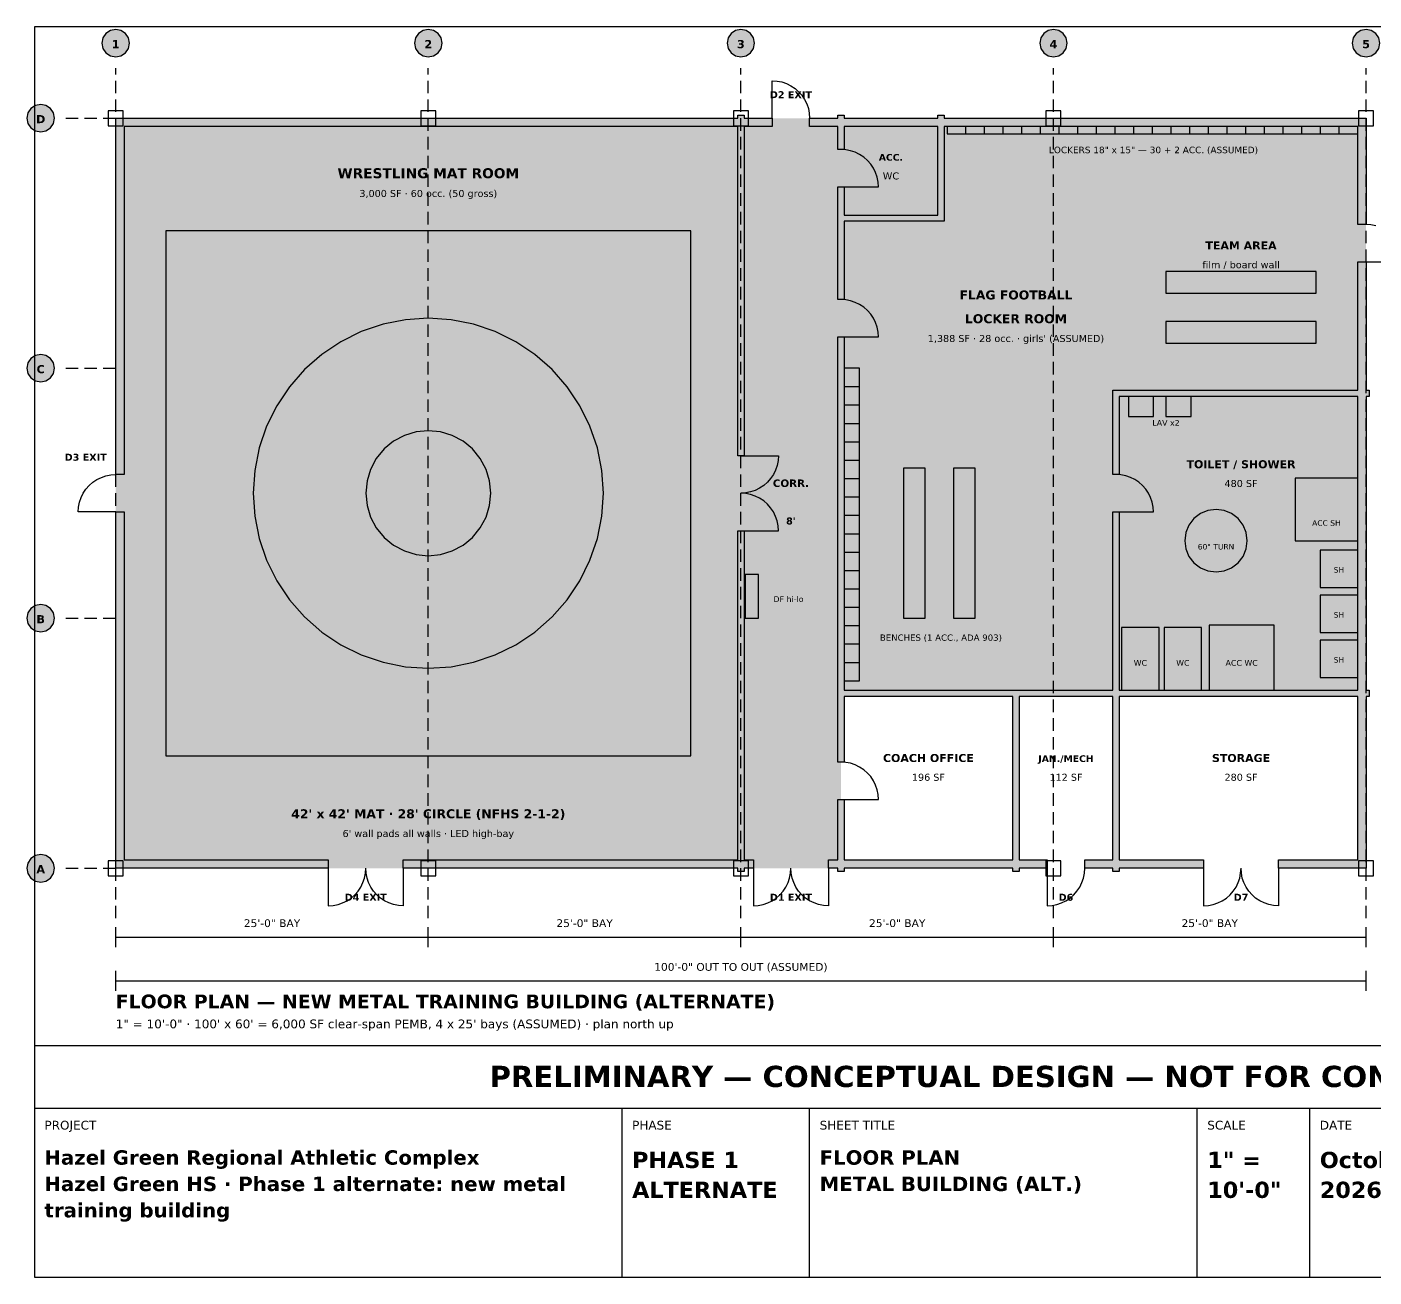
# Model space of a CAD drawing. Header units: inches. Extents: x 0.4 to 16.6, y 0.5 to 10.5.
# Drawn here: x 0.44 to 11.21, y 0.5 to 10.5 of the extents above; entities that cross this region are included whole.
import ezdxf
from ezdxf.enums import TextEntityAlignment as Align

# ---------------------------------------------------------------- set-up
doc = ezdxf.new("R2010")
doc.units = ezdxf.units.IN
doc.header["$MEASUREMENT"] = 0
for name, color, linetype in [('A-ANNO-DIMS', 7, 'Continuous'), ('A-ANNO-EXIT', 7, 'Continuous'), ('A-ANNO-TEXT', 7, 'Continuous'), ('A-DOOR', 7, 'Continuous'), ('A-FLOR-MATS', 7, 'Continuous'), ('A-FLOR-PADS', 7, 'Continuous'), ('A-FLOR-PATT', 7, 'Continuous'), ('A-FURN', 7, 'Continuous'), ('A-WALL', 7, 'Continuous'), ('G-ANNO-TTLB', 7, 'Continuous'), ('P-FIXT', 7, 'Continuous'), ('S-COLS', 7, 'Continuous'), ('S-GRID', 7, 'Continuous')]:
    doc.layers.add(name, color=color, linetype=linetype)
doc.styles.add('KS-BOLD', font='DejaVuSans-Bold.ttf')
doc.styles.add('KS-REG', font='DejaVuSans.ttf')

msp = doc.modelspace()

# ---------------------------------------------------------------- hatches: boundary and pattern name
at = {"layer": 'A-FLOR-MATS', "true_color": 0xc9302c}
for points in [[(1.55, 4.67), (5.75, 4.67), (5.75, 8.87), (1.55, 8.87)], [(4.15, 6.77), (4.14, 6.868), (4.112, 6.961), (4.066, 7.048), (4.004, 7.124), (3.928, 7.186), (3.841, 7.232), (3.748, 7.26), (3.65, 7.27), (3.552, 7.26), (3.459, 7.232), (3.372, 7.186), (3.296, 7.124), (3.234, 7.048), (3.188, 6.961), (3.16, 6.868), (3.15, 6.77), (3.16, 6.672), (3.188, 6.579), (3.234, 6.492), (3.296, 6.416), (3.372, 6.354), (3.459, 6.308), (3.552, 6.28), (3.65, 6.27), (3.748, 6.28), (3.841, 6.308), (3.928, 6.354), (4.004, 6.416), (4.066, 6.492), (4.112, 6.579), (4.14, 6.672)]]:
    msp.add_hatch(color=7, dxfattribs=at).paths.add_polyline_path(points)
at = {"layer": 'A-FLOR-MATS', "true_color": 0xe8e8e8}
msp.add_hatch(color=7, dxfattribs=at).paths.add_polyline_path([(5.05, 6.77), (5.038, 6.953), (5.002, 7.132), (4.943, 7.306), (4.862, 7.47), (4.761, 7.622), (4.64, 7.76), (4.502, 7.881), (4.35, 7.982), (4.186, 8.063), (4.012, 8.122), (3.833, 8.158), (3.65, 8.17), (3.467, 8.158), (3.288, 8.122), (3.114, 8.063), (2.95, 7.982), (2.798, 7.881), (2.66, 7.76), (2.539, 7.622), (2.438, 7.47), (2.357, 7.306), (2.298, 7.132), (2.262, 6.953), (2.25, 6.77), (2.262, 6.587), (2.298, 6.408), (2.357, 6.234), (2.438, 6.07), (2.539, 5.918), (2.66, 5.78), (2.798, 5.659), (2.95, 5.558), (3.114, 5.477), (3.288, 5.418), (3.467, 5.382), (3.65, 5.37), (3.833, 5.382), (4.012, 5.418), (4.186, 5.477), (4.35, 5.558), (4.502, 5.659), (4.64, 5.78), (4.761, 5.918), (4.862, 6.07), (4.943, 6.234), (5.002, 6.408), (5.038, 6.587)])
at = {"layer": 'A-FLOR-PADS', "true_color": 0x2b2b2b}
for points in [[(1.217, 9.643), (6.125, 9.643), (6.125, 9.703), (1.217, 9.703)], [(1.217, 3.837), (1.277, 3.837), (1.277, 9.703), (1.217, 9.703)], [(6.065, 3.837), (6.125, 3.837), (6.125, 9.703), (6.065, 9.703)], [(1.217, 3.837), (6.125, 3.837), (6.125, 3.897), (1.217, 3.897)]]:
    msp.add_hatch(color=7, dxfattribs=at).paths.add_polyline_path(points)
at = {"layer": 'A-FLOR-PATT', "true_color": 0xefefef}
msp.add_hatch(color=7, dxfattribs=at).paths.add_polyline_path([(1.15, 3.77), (6.15, 3.77), (6.15, 9.77), (1.15, 9.77)])
at = {"layer": 'A-FLOR-PATT', "true_color": 0xe3f1e6}
msp.add_hatch(color=7, dxfattribs=at).paths.add_polyline_path([(6.15, 3.77), (6.95, 3.77), (6.95, 9.77), (6.15, 9.77)])
at = {"layer": 'A-FLOR-PATT', "true_color": 0xf4e6c8}
msp.add_hatch(color=7, dxfattribs=at).paths.add_polyline_path([(6.95, 5.17), (9.15, 5.17), (9.15, 7.57), (11.15, 7.57), (11.15, 9.77), (7.75, 9.77), (7.75, 8.97), (6.95, 8.97), (6.95, 5.17)])
at = {"layer": 'A-FLOR-PATT', "true_color": 0xeaf0f8}
for points in [[(6.95, 8.97), (7.75, 8.97), (7.75, 9.77), (6.95, 9.77)], [(9.15, 5.17), (11.15, 5.17), (11.15, 7.57), (9.15, 7.57)]]:
    msp.add_hatch(color=7, dxfattribs=at).paths.add_polyline_path(points)
at = {"layer": 'A-FURN', "true_color": 0x9aa5b1}
for points in [[(7.8, 9.645), (11.083, 9.645), (11.083, 9.703), (7.8, 9.703)], [(6.975, 5.27), (7.1, 5.27), (7.1, 7.77), (6.975, 7.77)]]:
    msp.add_hatch(color=7, dxfattribs=at).paths.add_polyline_path(points)
at = {"layer": 'A-FURN', "true_color": 0xd2b48c}
for points in [[(9.55, 8.37), (10.75, 8.37), (10.75, 8.545), (9.55, 8.545)], [(9.55, 7.97), (10.75, 7.97), (10.75, 8.145), (9.55, 8.145)], [(7.45, 5.77), (7.625, 5.77), (7.625, 6.97), (7.45, 6.97)], [(7.85, 5.77), (8.025, 5.77), (8.025, 6.97), (7.85, 6.97)]]:
    msp.add_hatch(color=7, dxfattribs=at).paths.add_polyline_path(points)
at = {"layer": 'A-WALL', "true_color": 0x1a1a1a}
for points in [[(6.125, 9.77), (6.125, 9.795), (6.175, 9.795), (6.175, 9.77), (6.4, 9.77), (6.4, 9.703), (6.175, 9.703), (6.175, 7.07), (6.125, 7.07), (6.125, 9.703), (1.217, 9.703), (1.217, 6.92), (1.15, 6.92), (1.15, 9.77), (6.125, 9.77)], [(6.925, 9.77), (6.925, 9.795), (6.975, 9.795), (6.975, 9.77), (7.725, 9.77), (7.725, 9.795), (7.775, 9.795), (7.775, 9.77), (11.15, 9.77), (11.15, 8.92), (11.083, 8.92), (11.083, 9.703), (7.775, 9.703), (7.775, 8.995), (7.775, 8.945), (7.725, 8.945), (6.975, 8.945), (6.975, 8.32), (6.925, 8.32), (6.925, 8.945), (6.925, 8.995), (6.925, 9.22), (6.975, 9.22), (6.975, 8.995), (7.725, 8.995), (7.725, 9.703), (6.975, 9.703), (6.975, 9.52), (6.925, 9.52), (6.925, 9.703), (6.7, 9.703), (6.7, 9.77), (6.925, 9.77)], [(11.15, 7.595), (11.175, 7.595), (11.175, 7.545), (11.15, 7.545), (11.15, 5.195), (11.175, 5.195), (11.175, 5.145), (11.15, 5.145), (11.15, 3.77), (10.45, 3.77), (10.45, 3.837), (11.083, 3.837), (11.083, 5.145), (9.175, 5.145), (9.175, 3.837), (9.85, 3.837), (9.85, 3.77), (9.175, 3.77), (9.175, 3.745), (9.125, 3.745), (9.125, 3.77), (8.9, 3.77), (8.9, 3.837), (9.125, 3.837), (9.125, 5.145), (8.375, 5.145), (8.375, 3.837), (8.6, 3.837), (8.6, 3.77), (8.375, 3.77), (8.375, 3.745), (8.325, 3.745), (8.325, 3.77), (6.975, 3.77), (6.975, 3.745), (6.925, 3.745), (6.925, 3.77), (6.85, 3.77), (6.85, 3.837), (6.925, 3.837), (6.925, 4.32), (6.975, 4.32), (6.975, 3.837), (8.325, 3.837), (8.325, 5.145), (6.975, 5.145), (6.975, 4.62), (6.925, 4.62), (6.925, 5.145), (6.925, 5.195), (6.925, 8.02), (6.975, 8.02), (6.975, 5.195), (8.325, 5.195), (8.375, 5.195), (9.125, 5.195), (9.125, 6.62), (9.175, 6.62), (9.175, 5.195), (11.083, 5.195), (11.083, 7.545), (9.175, 7.545), (9.175, 6.92), (9.125, 6.92), (9.125, 7.545), (9.125, 7.595), (9.175, 7.595), (11.083, 7.595), (11.083, 8.62), (11.15, 8.62), (11.15, 7.595)], [(1.15, 3.77), (1.15, 6.62), (1.217, 6.62), (1.217, 3.837), (2.85, 3.837), (2.85, 3.77), (1.15, 3.77)], [(6.175, 3.77), (6.175, 3.745), (6.125, 3.745), (6.125, 3.77), (3.45, 3.77), (3.45, 3.837), (6.125, 3.837), (6.125, 6.47), (6.175, 6.47), (6.175, 3.837), (6.25, 3.837), (6.25, 3.77), (6.175, 3.77)]]:
    msp.add_hatch(color=7, dxfattribs=at).paths.add_polyline_path(points)
at = {"layer": 'P-FIXT', "true_color": 0xffffff}
for points in [[(9.25, 7.385), (9.45, 7.385), (9.45, 7.545), (9.25, 7.545)], [(9.55, 7.385), (9.75, 7.385), (9.75, 7.545), (9.55, 7.545)], [(6.185, 5.77), (6.29, 5.77), (6.29, 6.12), (6.185, 6.12)], [(9.895, 5.195), (10.415, 5.195), (10.415, 5.715), (9.895, 5.715)], [(9.195, 5.195), (9.495, 5.195), (9.495, 5.695), (9.195, 5.695)], [(9.535, 5.195), (9.835, 5.195), (9.835, 5.695), (9.535, 5.695)]]:
    msp.add_hatch(color=7, dxfattribs=at).paths.add_polyline_path(points)
at = {"layer": 'P-FIXT', "true_color": 0xdcebf7}
for points in [[(10.583, 6.39), (11.083, 6.39), (11.083, 6.89), (10.583, 6.89)], [(10.783, 6.015), (11.083, 6.015), (11.083, 6.315), (10.783, 6.315)], [(10.783, 5.655), (11.083, 5.655), (11.083, 5.955), (10.783, 5.955)], [(10.783, 5.295), (11.083, 5.295), (11.083, 5.595), (10.783, 5.595)]]:
    msp.add_hatch(color=7, dxfattribs=at).paths.add_polyline_path(points)
at = {"layer": 'S-GRID', "true_color": 0xffffff}
for points in [[(1.26, 10.37), (1.252, 10.412), (1.228, 10.448), (1.192, 10.472), (1.15, 10.48), (1.108, 10.472), (1.072, 10.448), (1.048, 10.412), (1.04, 10.37), (1.048, 10.328), (1.072, 10.292), (1.108, 10.268), (1.15, 10.26), (1.192, 10.268), (1.228, 10.292), (1.252, 10.328)], [(3.76, 10.37), (3.752, 10.412), (3.728, 10.448), (3.692, 10.472), (3.65, 10.48), (3.608, 10.472), (3.572, 10.448), (3.548, 10.412), (3.54, 10.37), (3.548, 10.328), (3.572, 10.292), (3.608, 10.268), (3.65, 10.26), (3.692, 10.268), (3.728, 10.292), (3.752, 10.328)], [(6.26, 10.37), (6.252, 10.412), (6.228, 10.448), (6.192, 10.472), (6.15, 10.48), (6.108, 10.472), (6.072, 10.448), (6.048, 10.412), (6.04, 10.37), (6.048, 10.328), (6.072, 10.292), (6.108, 10.268), (6.15, 10.26), (6.192, 10.268), (6.228, 10.292), (6.252, 10.328)], [(8.76, 10.37), (8.752, 10.412), (8.728, 10.448), (8.692, 10.472), (8.65, 10.48), (8.608, 10.472), (8.572, 10.448), (8.548, 10.412), (8.54, 10.37), (8.548, 10.328), (8.572, 10.292), (8.608, 10.268), (8.65, 10.26), (8.692, 10.268), (8.728, 10.292), (8.752, 10.328)], [(11.26, 10.37), (11.252, 10.412), (11.228, 10.448), (11.192, 10.472), (11.15, 10.48), (11.108, 10.472), (11.072, 10.448), (11.048, 10.412), (11.04, 10.37), (11.048, 10.328), (11.072, 10.292), (11.108, 10.268), (11.15, 10.26), (11.192, 10.268), (11.228, 10.292), (11.252, 10.328)], [(0.66, 9.77), (0.652, 9.812), (0.628, 9.848), (0.592, 9.872), (0.55, 9.88), (0.508, 9.872), (0.472, 9.848), (0.448, 9.812), (0.44, 9.77), (0.448, 9.728), (0.472, 9.692), (0.508, 9.668), (0.55, 9.66), (0.592, 9.668), (0.628, 9.692), (0.652, 9.728)], [(0.66, 7.77), (0.652, 7.812), (0.628, 7.848), (0.592, 7.872), (0.55, 7.88), (0.508, 7.872), (0.472, 7.848), (0.448, 7.812), (0.44, 7.77), (0.448, 7.728), (0.472, 7.692), (0.508, 7.668), (0.55, 7.66), (0.592, 7.668), (0.628, 7.692), (0.652, 7.728)], [(0.66, 5.77), (0.652, 5.812), (0.628, 5.848), (0.592, 5.872), (0.55, 5.88), (0.508, 5.872), (0.472, 5.848), (0.448, 5.812), (0.44, 5.77), (0.448, 5.728), (0.472, 5.692), (0.508, 5.668), (0.55, 5.66), (0.592, 5.668), (0.628, 5.692), (0.652, 5.728)], [(0.66, 3.77), (0.652, 3.812), (0.628, 3.848), (0.592, 3.872), (0.55, 3.88), (0.508, 3.872), (0.472, 3.848), (0.448, 3.812), (0.44, 3.77), (0.448, 3.728), (0.472, 3.692), (0.508, 3.668), (0.55, 3.66), (0.592, 3.668), (0.628, 3.692), (0.652, 3.728)]]:
    msp.add_hatch(color=7, dxfattribs=at).paths.add_polyline_path(points)

# ---------------------------------------------------------------- linework, layer by layer
at = {"layer": 'A-ANNO-DIMS'}
for p, q in [((1.15, 3.14), (1.15, 3.3)), ((3.65, 3.14), (3.65, 3.3)), ((3.65, 3.14), (3.65, 3.3)), ((6.15, 3.14), (6.15, 3.3)), ((6.15, 3.14), (6.15, 3.3)), ((8.65, 3.14), (8.65, 3.3)), ((8.65, 3.14), (8.65, 3.3)), ((11.15, 3.14), (11.15, 3.3)), ((1.15, 3.22), (3.65, 3.22)), ((3.65, 3.22), (6.15, 3.22)), ((6.15, 3.22), (8.65, 3.22)), ((8.65, 3.22), (11.15, 3.22)), ((1.15, 2.79), (1.15, 2.95)), ((11.15, 2.79), (11.15, 2.95)), ((1.15, 2.87), (11.15, 2.87))]:
    msp.add_line(p, q, dxfattribs=at)
at = {"layer": 'A-DOOR'}
for p, q in [((6.4, 9.77), (6.4, 10.07)), ((6.4, 10.07), (6.439, 10.067)), ((6.439, 10.067), (6.478, 10.06)), ((6.478, 10.06), (6.515, 10.047)), ((6.515, 10.047), (6.55, 10.03)), ((6.55, 10.03), (6.583, 10.008)), ((6.583, 10.008), (6.612, 9.982)), ((6.612, 9.982), (6.638, 9.953)), ((6.638, 9.953), (6.66, 9.92)), ((6.66, 9.92), (6.677, 9.885)), ((6.677, 9.885), (6.69, 9.848)), ((6.69, 9.848), (6.697, 9.809)), ((6.697, 9.809), (6.7, 9.77)), ((6.989, 9.517), (6.95, 9.52)), ((7.028, 9.51), (6.989, 9.517)), ((7.065, 9.497), (7.028, 9.51)), ((7.1, 9.48), (7.065, 9.497)), ((7.133, 9.458), (7.1, 9.48)), ((7.162, 9.432), (7.133, 9.458)), ((7.188, 9.403), (7.162, 9.432)), ((7.21, 9.37), (7.188, 9.403)), ((7.227, 9.335), (7.21, 9.37)), ((7.24, 9.298), (7.227, 9.335)), ((7.247, 9.259), (7.24, 9.298)), ((6.95, 9.22), (7.25, 9.22)), ((7.25, 9.22), (7.247, 9.259)), ((11.189, 8.917), (11.15, 8.92)), ((11.228, 8.91), (11.189, 8.917)), ((11.15, 8.62), (11.45, 8.62)), ((6.989, 8.317), (6.95, 8.32)), ((7.028, 8.31), (6.989, 8.317)), ((7.065, 8.297), (7.028, 8.31)), ((7.1, 8.28), (7.065, 8.297)), ((7.133, 8.258), (7.1, 8.28)), ((7.162, 8.232), (7.133, 8.258)), ((7.188, 8.203), (7.162, 8.232)), ((7.21, 8.17), (7.188, 8.203)), ((7.227, 8.135), (7.21, 8.17)), ((7.24, 8.098), (7.227, 8.135)), ((7.247, 8.059), (7.24, 8.098)), ((6.95, 8.02), (7.25, 8.02)), ((7.25, 8.02), (7.247, 8.059)), ((6.15, 7.07), (6.45, 7.07)), ((6.447, 7.031), (6.44, 6.992)), ((6.45, 7.07), (6.447, 7.031)), ((1, 6.88), (1.035, 6.897)), ((1.035, 6.897), (1.072, 6.91)), ((1.072, 6.91), (1.111, 6.917)), ((1.111, 6.917), (1.15, 6.92)), ((6.41, 6.92), (6.388, 6.887)), ((6.427, 6.955), (6.41, 6.92)), ((6.44, 6.992), (6.427, 6.955)), ((9.189, 6.917), (9.15, 6.92)), ((9.228, 6.91), (9.189, 6.917)), ((9.265, 6.897), (9.228, 6.91)), ((9.3, 6.88), (9.265, 6.897)), ((0.89, 6.77), (0.912, 6.803)), ((0.912, 6.803), (0.938, 6.832)), ((0.938, 6.832), (0.967, 6.858)), ((0.967, 6.858), (1, 6.88)), ((6.265, 6.793), (6.228, 6.78)), ((6.3, 6.81), (6.265, 6.793)), ((6.333, 6.832), (6.3, 6.81)), ((6.362, 6.858), (6.333, 6.832)), ((6.388, 6.887), (6.362, 6.858)), ((9.333, 6.858), (9.3, 6.88)), ((9.362, 6.832), (9.333, 6.858)), ((9.388, 6.803), (9.362, 6.832)), ((9.41, 6.77), (9.388, 6.803)), ((0.853, 6.659), (0.86, 6.698)), ((0.86, 6.698), (0.873, 6.735)), ((0.873, 6.735), (0.89, 6.77)), ((6.189, 6.773), (6.15, 6.77)), ((6.189, 6.767), (6.15, 6.77)), ((6.228, 6.78), (6.189, 6.773)), ((6.228, 6.76), (6.189, 6.767)), ((6.265, 6.747), (6.228, 6.76)), ((6.3, 6.73), (6.265, 6.747)), ((6.333, 6.708), (6.3, 6.73)), ((6.362, 6.682), (6.333, 6.708)), ((6.388, 6.653), (6.362, 6.682)), ((9.427, 6.735), (9.41, 6.77)), ((9.44, 6.698), (9.427, 6.735)), ((9.447, 6.659), (9.44, 6.698)), ((0.85, 6.62), (0.853, 6.659)), ((1.15, 6.62), (0.85, 6.62)), ((6.41, 6.62), (6.388, 6.653)), ((6.427, 6.585), (6.41, 6.62)), ((6.44, 6.548), (6.427, 6.585)), ((9.15, 6.62), (9.45, 6.62)), ((9.45, 6.62), (9.447, 6.659)), ((6.15, 6.47), (6.45, 6.47)), ((6.447, 6.509), (6.44, 6.548)), ((6.45, 6.47), (6.447, 6.509)), ((6.989, 4.617), (6.95, 4.62)), ((7.028, 4.61), (6.989, 4.617)), ((7.065, 4.597), (7.028, 4.61)), ((7.1, 4.58), (7.065, 4.597)), ((7.133, 4.558), (7.1, 4.58)), ((7.162, 4.532), (7.133, 4.558)), ((7.188, 4.503), (7.162, 4.532)), ((7.21, 4.47), (7.188, 4.503)), ((7.227, 4.435), (7.21, 4.47)), ((7.24, 4.398), (7.227, 4.435)), ((6.95, 4.32), (7.25, 4.32)), ((7.247, 4.359), (7.24, 4.398)), ((7.25, 4.32), (7.247, 4.359)), ((2.85, 3.77), (2.85, 3.47)), ((3.127, 3.655), (3.14, 3.692)), ((3.14, 3.692), (3.147, 3.731)), ((3.147, 3.731), (3.15, 3.77)), ((3.153, 3.731), (3.15, 3.77)), ((3.16, 3.692), (3.153, 3.731)), ((3.173, 3.655), (3.16, 3.692)), ((3.45, 3.77), (3.45, 3.47)), ((6.25, 3.77), (6.25, 3.47)), ((6.527, 3.655), (6.54, 3.692)), ((6.54, 3.692), (6.547, 3.731)), ((6.547, 3.731), (6.55, 3.77)), ((6.553, 3.731), (6.55, 3.77)), ((6.56, 3.692), (6.553, 3.731)), ((6.573, 3.655), (6.56, 3.692)), ((6.85, 3.77), (6.85, 3.47)), ((8.6, 3.77), (8.6, 3.47)), ((8.877, 3.655), (8.89, 3.692)), ((8.89, 3.692), (8.897, 3.731)), ((8.897, 3.731), (8.9, 3.77)), ((9.85, 3.77), (9.85, 3.47)), ((10.127, 3.655), (10.14, 3.692)), ((10.14, 3.692), (10.147, 3.731)), ((10.147, 3.731), (10.15, 3.77)), ((10.153, 3.731), (10.15, 3.77)), ((10.16, 3.692), (10.153, 3.731)), ((10.173, 3.655), (10.16, 3.692)), ((10.45, 3.77), (10.45, 3.47)), ((3.033, 3.532), (3.062, 3.558)), ((3.062, 3.558), (3.088, 3.587)), ((3.088, 3.587), (3.11, 3.62)), ((3.11, 3.62), (3.127, 3.655)), ((3.19, 3.62), (3.173, 3.655)), ((3.212, 3.587), (3.19, 3.62)), ((3.238, 3.558), (3.212, 3.587)), ((3.267, 3.532), (3.238, 3.558)), ((6.433, 3.532), (6.462, 3.558)), ((6.462, 3.558), (6.488, 3.587)), ((6.488, 3.587), (6.51, 3.62)), ((6.51, 3.62), (6.527, 3.655)), ((6.59, 3.62), (6.573, 3.655)), ((6.612, 3.587), (6.59, 3.62)), ((6.638, 3.558), (6.612, 3.587)), ((6.667, 3.532), (6.638, 3.558)), ((8.783, 3.532), (8.812, 3.558)), ((8.812, 3.558), (8.838, 3.587)), ((8.838, 3.587), (8.86, 3.62)), ((8.86, 3.62), (8.877, 3.655)), ((10.033, 3.532), (10.062, 3.558)), ((10.062, 3.558), (10.088, 3.587)), ((10.088, 3.587), (10.11, 3.62)), ((10.11, 3.62), (10.127, 3.655)), ((10.19, 3.62), (10.173, 3.655)), ((10.212, 3.587), (10.19, 3.62)), ((10.238, 3.558), (10.212, 3.587)), ((10.267, 3.532), (10.238, 3.558)), ((2.85, 3.47), (2.889, 3.473)), ((2.889, 3.473), (2.928, 3.48)), ((2.928, 3.48), (2.965, 3.493)), ((2.965, 3.493), (3, 3.51)), ((3, 3.51), (3.033, 3.532)), ((3.3, 3.51), (3.267, 3.532)), ((3.335, 3.493), (3.3, 3.51)), ((3.372, 3.48), (3.335, 3.493)), ((3.411, 3.473), (3.372, 3.48)), ((3.45, 3.47), (3.411, 3.473)), ((6.25, 3.47), (6.289, 3.473)), ((6.289, 3.473), (6.328, 3.48)), ((6.328, 3.48), (6.365, 3.493)), ((6.365, 3.493), (6.4, 3.51)), ((6.4, 3.51), (6.433, 3.532)), ((6.7, 3.51), (6.667, 3.532)), ((6.735, 3.493), (6.7, 3.51)), ((6.772, 3.48), (6.735, 3.493)), ((6.811, 3.473), (6.772, 3.48)), ((6.85, 3.47), (6.811, 3.473)), ((8.6, 3.47), (8.639, 3.473)), ((8.639, 3.473), (8.678, 3.48)), ((8.678, 3.48), (8.715, 3.493)), ((8.715, 3.493), (8.75, 3.51)), ((8.75, 3.51), (8.783, 3.532)), ((9.85, 3.47), (9.889, 3.473)), ((9.889, 3.473), (9.928, 3.48)), ((9.928, 3.48), (9.965, 3.493)), ((9.965, 3.493), (10, 3.51)), ((10, 3.51), (10.033, 3.532)), ((10.3, 3.51), (10.267, 3.532)), ((10.335, 3.493), (10.3, 3.51)), ((10.372, 3.48), (10.335, 3.493)), ((10.411, 3.473), (10.372, 3.48)), ((10.45, 3.47), (10.411, 3.473))]:
    msp.add_line(p, q, dxfattribs=at)
at = {"layer": 'A-FLOR-MATS'}
for points in [[(1.55, 4.67), (5.75, 4.67), (5.75, 8.87), (1.55, 8.87)], [(5.05, 6.77), (5.038, 6.953), (5.002, 7.132), (4.943, 7.306), (4.862, 7.47), (4.761, 7.622), (4.64, 7.76), (4.502, 7.881), (4.35, 7.982), (4.186, 8.063), (4.012, 8.122), (3.833, 8.158), (3.65, 8.17), (3.467, 8.158), (3.288, 8.122), (3.114, 8.063), (2.95, 7.982), (2.798, 7.881), (2.66, 7.76), (2.539, 7.622), (2.438, 7.47), (2.357, 7.306), (2.298, 7.132), (2.262, 6.953), (2.25, 6.77), (2.262, 6.587), (2.298, 6.408), (2.357, 6.234), (2.438, 6.07), (2.539, 5.918), (2.66, 5.78), (2.798, 5.659), (2.95, 5.558), (3.114, 5.477), (3.288, 5.418), (3.467, 5.382), (3.65, 5.37), (3.833, 5.382), (4.012, 5.418), (4.186, 5.477), (4.35, 5.558), (4.502, 5.659), (4.64, 5.78), (4.761, 5.918), (4.862, 6.07), (4.943, 6.234), (5.002, 6.408), (5.038, 6.587)], [(4.15, 6.77), (4.14, 6.868), (4.112, 6.961), (4.066, 7.048), (4.004, 7.124), (3.928, 7.186), (3.841, 7.232), (3.748, 7.26), (3.65, 7.27), (3.552, 7.26), (3.459, 7.232), (3.372, 7.186), (3.296, 7.124), (3.234, 7.048), (3.188, 6.961), (3.16, 6.868), (3.15, 6.77), (3.16, 6.672), (3.188, 6.579), (3.234, 6.492), (3.296, 6.416), (3.372, 6.354), (3.459, 6.308), (3.552, 6.28), (3.65, 6.27), (3.748, 6.28), (3.841, 6.308), (3.928, 6.354), (4.004, 6.416), (4.066, 6.492), (4.112, 6.579), (4.14, 6.672)]]:
    msp.add_lwpolyline(points, close=True, dxfattribs=at)
at = {"layer": 'A-FURN'}
for p, q in [((7.949, 9.645), (7.949, 9.703)), ((8.098, 9.645), (8.098, 9.703)), ((8.248, 9.645), (8.248, 9.703)), ((8.397, 9.645), (8.397, 9.703)), ((8.546, 9.645), (8.546, 9.703)), ((8.695, 9.645), (8.695, 9.703)), ((8.845, 9.645), (8.845, 9.703)), ((8.994, 9.645), (8.994, 9.703)), ((9.143, 9.645), (9.143, 9.703)), ((9.292, 9.645), (9.292, 9.703)), ((9.442, 9.645), (9.442, 9.703)), ((9.591, 9.645), (9.591, 9.703)), ((9.74, 9.645), (9.74, 9.703)), ((9.889, 9.645), (9.889, 9.703)), ((10.039, 9.645), (10.039, 9.703)), ((10.188, 9.645), (10.188, 9.703)), ((10.337, 9.645), (10.337, 9.703)), ((10.486, 9.645), (10.486, 9.703)), ((10.636, 9.645), (10.636, 9.703)), ((10.785, 9.645), (10.785, 9.703)), ((10.934, 9.645), (10.934, 9.703)), ((6.975, 7.623), (7.1, 7.623)), ((6.975, 7.476), (7.1, 7.476)), ((6.975, 7.329), (7.1, 7.329)), ((6.975, 7.182), (7.1, 7.182)), ((6.975, 7.035), (7.1, 7.035)), ((6.975, 6.888), (7.1, 6.888)), ((6.975, 6.741), (7.1, 6.741)), ((6.975, 6.594), (7.1, 6.594)), ((6.975, 6.446), (7.1, 6.446)), ((6.975, 6.299), (7.1, 6.299)), ((6.975, 6.152), (7.1, 6.152)), ((6.975, 6.005), (7.1, 6.005)), ((6.975, 5.858), (7.1, 5.858)), ((6.975, 5.711), (7.1, 5.711)), ((6.975, 5.564), (7.1, 5.564)), ((6.975, 5.417), (7.1, 5.417))]:
    msp.add_line(p, q, dxfattribs=at)
for points in [[(7.8, 9.645), (11.083, 9.645), (11.083, 9.703), (7.8, 9.703)], [(9.55, 8.37), (10.75, 8.37), (10.75, 8.545), (9.55, 8.545)], [(9.55, 7.97), (10.75, 7.97), (10.75, 8.145), (9.55, 8.145)], [(6.975, 5.27), (7.1, 5.27), (7.1, 7.77), (6.975, 7.77)], [(7.45, 5.77), (7.625, 5.77), (7.625, 6.97), (7.45, 6.97)], [(7.85, 5.77), (8.025, 5.77), (8.025, 6.97), (7.85, 6.97)]]:
    msp.add_lwpolyline(points, close=True, dxfattribs=at)
at = {"layer": 'A-WALL'}
for points in [[(6.125, 9.77), (6.125, 9.795), (6.175, 9.795), (6.175, 9.77), (6.4, 9.77), (6.4, 9.703), (6.175, 9.703), (6.175, 7.07), (6.125, 7.07), (6.125, 9.703), (1.217, 9.703), (1.217, 6.92), (1.15, 6.92), (1.15, 9.77), (6.125, 9.77)], [(6.925, 9.77), (6.925, 9.795), (6.975, 9.795), (6.975, 9.77), (7.725, 9.77), (7.725, 9.795), (7.775, 9.795), (7.775, 9.77), (11.15, 9.77), (11.15, 8.92), (11.083, 8.92), (11.083, 9.703), (7.775, 9.703), (7.775, 8.995), (7.775, 8.945), (7.725, 8.945), (6.975, 8.945), (6.975, 8.32), (6.925, 8.32), (6.925, 8.945), (6.925, 8.995), (6.925, 9.22), (6.975, 9.22), (6.975, 8.995), (7.725, 8.995), (7.725, 9.703), (6.975, 9.703), (6.975, 9.52), (6.925, 9.52), (6.925, 9.703), (6.7, 9.703), (6.7, 9.77), (6.925, 9.77)], [(11.15, 7.595), (11.175, 7.595), (11.175, 7.545), (11.15, 7.545), (11.15, 5.195), (11.175, 5.195), (11.175, 5.145), (11.15, 5.145), (11.15, 3.77), (10.45, 3.77), (10.45, 3.837), (11.083, 3.837), (11.083, 5.145), (9.175, 5.145), (9.175, 3.837), (9.85, 3.837), (9.85, 3.77), (9.175, 3.77), (9.175, 3.745), (9.125, 3.745), (9.125, 3.77), (8.9, 3.77), (8.9, 3.837), (9.125, 3.837), (9.125, 5.145), (8.375, 5.145), (8.375, 3.837), (8.6, 3.837), (8.6, 3.77), (8.375, 3.77), (8.375, 3.745), (8.325, 3.745), (8.325, 3.77), (6.975, 3.77), (6.975, 3.745), (6.925, 3.745), (6.925, 3.77), (6.85, 3.77), (6.85, 3.837), (6.925, 3.837), (6.925, 4.32), (6.975, 4.32), (6.975, 3.837), (8.325, 3.837), (8.325, 5.145), (6.975, 5.145), (6.975, 4.62), (6.925, 4.62), (6.925, 5.145), (6.925, 5.195), (6.925, 8.02), (6.975, 8.02), (6.975, 5.195), (8.325, 5.195), (8.375, 5.195), (9.125, 5.195), (9.125, 6.62), (9.175, 6.62), (9.175, 5.195), (11.083, 5.195), (11.083, 7.545), (9.175, 7.545), (9.175, 6.92), (9.125, 6.92), (9.125, 7.545), (9.125, 7.595), (9.175, 7.595), (11.083, 7.595), (11.083, 8.62), (11.15, 8.62), (11.15, 7.595)], [(1.15, 3.77), (1.15, 6.62), (1.217, 6.62), (1.217, 3.837), (2.85, 3.837), (2.85, 3.77), (1.15, 3.77)], [(6.175, 3.77), (6.175, 3.745), (6.125, 3.745), (6.125, 3.77), (3.45, 3.77), (3.45, 3.837), (6.125, 3.837), (6.125, 6.47), (6.175, 6.47), (6.175, 3.837), (6.25, 3.837), (6.25, 3.77), (6.175, 3.77)]]:
    msp.add_lwpolyline(points, close=True, dxfattribs=at)
at = {"layer": 'G-ANNO-TTLB'}
for p, q in [((0.5, 1.85), (16.5, 1.85)), ((5.2, 0.5), (5.2, 1.85)), ((6.7, 0.5), (6.7, 1.85)), ((9.8, 0.5), (9.8, 1.85)), ((10.7, 0.5), (10.7, 1.85))]:
    msp.add_line(p, q, dxfattribs=at)
for points in [[(0.5, 0.5), (16.5, 0.5), (16.5, 10.5), (0.5, 10.5)], [(0.5, 1.85), (16.5, 1.85), (16.5, 2.35), (0.5, 2.35)]]:
    msp.add_lwpolyline(points, close=True, dxfattribs=at)
at = {"layer": 'P-FIXT'}
for points in [[(9.25, 7.385), (9.45, 7.385), (9.45, 7.545), (9.25, 7.545)], [(9.55, 7.385), (9.75, 7.385), (9.75, 7.545), (9.55, 7.545)], [(10.583, 6.39), (11.083, 6.39), (11.083, 6.89), (10.583, 6.89)], [(10.2, 6.39), (10.191, 6.455), (10.167, 6.515), (10.127, 6.567), (10.075, 6.607), (10.015, 6.631), (9.95, 6.64), (9.885, 6.631), (9.825, 6.607), (9.773, 6.567), (9.733, 6.515), (9.709, 6.455), (9.7, 6.39), (9.709, 6.325), (9.733, 6.265), (9.773, 6.213), (9.825, 6.173), (9.885, 6.149), (9.95, 6.14), (10.015, 6.149), (10.075, 6.173), (10.127, 6.213), (10.167, 6.265), (10.191, 6.325)], [(10.783, 6.015), (11.083, 6.015), (11.083, 6.315), (10.783, 6.315)], [(6.185, 5.77), (6.29, 5.77), (6.29, 6.12), (6.185, 6.12)], [(10.783, 5.655), (11.083, 5.655), (11.083, 5.955), (10.783, 5.955)], [(9.895, 5.195), (10.415, 5.195), (10.415, 5.715), (9.895, 5.715)], [(9.195, 5.195), (9.495, 5.195), (9.495, 5.695), (9.195, 5.695)], [(9.535, 5.195), (9.835, 5.195), (9.835, 5.695), (9.535, 5.695)], [(10.783, 5.295), (11.083, 5.295), (11.083, 5.595), (10.783, 5.595)]]:
    msp.add_lwpolyline(points, close=True, dxfattribs=at)
at = {"layer": 'S-COLS'}
for points in [[(1.09, 9.71), (1.21, 9.71), (1.21, 9.83), (1.09, 9.83)], [(3.59, 9.71), (3.71, 9.71), (3.71, 9.83), (3.59, 9.83)], [(6.09, 9.71), (6.21, 9.71), (6.21, 9.83), (6.09, 9.83)], [(8.59, 9.71), (8.71, 9.71), (8.71, 9.83), (8.59, 9.83)], [(11.09, 9.71), (11.21, 9.71), (11.21, 9.83), (11.09, 9.83)], [(1.09, 3.71), (1.21, 3.71), (1.21, 3.83), (1.09, 3.83)], [(3.59, 3.71), (3.71, 3.71), (3.71, 3.83), (3.59, 3.83)], [(6.09, 3.71), (6.21, 3.71), (6.21, 3.83), (6.09, 3.83)], [(8.59, 3.71), (8.71, 3.71), (8.71, 3.83), (8.59, 3.83)], [(11.09, 3.71), (11.21, 3.71), (11.21, 3.83), (11.09, 3.83)]]:
    msp.add_lwpolyline(points, close=True, dxfattribs=at)
at = {"layer": 'S-GRID'}
for p, q in [((1.15, 10.12), (1.15, 10.17)), ((3.65, 10.12), (3.65, 10.17)), ((6.15, 10.12), (6.15, 10.17)), ((8.65, 10.12), (8.65, 10.17)), ((11.15, 10.12), (11.15, 10.17)), ((1.15, 9.97), (1.15, 10.07)), ((3.65, 9.97), (3.65, 10.07)), ((6.15, 9.97), (6.15, 10.07)), ((8.65, 9.97), (8.65, 10.07)), ((11.15, 9.97), (11.15, 10.07)), ((1.15, 9.82), (1.15, 9.92)), ((3.65, 9.82), (3.65, 9.92)), ((6.15, 9.82), (6.15, 9.92)), ((8.65, 9.82), (8.65, 9.92)), ((11.15, 9.82), (11.15, 9.92)), ((0.75, 9.77), (0.85, 9.77)), ((0.9, 9.77), (1, 9.77)), ((1.05, 9.77), (1.15, 9.77)), ((1.15, 9.67), (1.15, 9.77)), ((3.65, 9.67), (3.65, 9.77)), ((6.15, 9.67), (6.15, 9.77)), ((8.65, 9.67), (8.65, 9.77)), ((11.15, 9.67), (11.15, 9.77)), ((1.15, 9.52), (1.15, 9.62)), ((3.65, 9.52), (3.65, 9.62)), ((6.15, 9.52), (6.15, 9.62)), ((8.65, 9.52), (8.65, 9.62)), ((11.15, 9.52), (11.15, 9.62)), ((1.15, 9.37), (1.15, 9.47)), ((3.65, 9.37), (3.65, 9.47)), ((6.15, 9.37), (6.15, 9.47)), ((8.65, 9.37), (8.65, 9.47)), ((11.15, 9.37), (11.15, 9.47)), ((1.15, 9.22), (1.15, 9.32)), ((3.65, 9.22), (3.65, 9.32)), ((6.15, 9.22), (6.15, 9.32)), ((8.65, 9.22), (8.65, 9.32)), ((11.15, 9.22), (11.15, 9.32)), ((1.15, 9.07), (1.15, 9.17)), ((3.65, 9.07), (3.65, 9.17)), ((6.15, 9.07), (6.15, 9.17)), ((8.65, 9.07), (8.65, 9.17)), ((11.15, 9.07), (11.15, 9.17)), ((1.15, 8.92), (1.15, 9.02)), ((3.65, 8.92), (3.65, 9.02)), ((6.15, 8.92), (6.15, 9.02)), ((8.65, 8.92), (8.65, 9.02)), ((11.15, 8.92), (11.15, 9.02)), ((1.15, 8.77), (1.15, 8.87)), ((3.65, 8.77), (3.65, 8.87)), ((6.15, 8.77), (6.15, 8.87)), ((8.65, 8.77), (8.65, 8.87)), ((11.15, 8.77), (11.15, 8.87)), ((1.15, 8.62), (1.15, 8.72)), ((3.65, 8.62), (3.65, 8.72)), ((6.15, 8.62), (6.15, 8.72)), ((8.65, 8.62), (8.65, 8.72)), ((11.15, 8.62), (11.15, 8.72)), ((1.15, 8.47), (1.15, 8.57)), ((3.65, 8.47), (3.65, 8.57)), ((6.15, 8.47), (6.15, 8.57)), ((8.65, 8.47), (8.65, 8.57)), ((11.15, 8.47), (11.15, 8.57)), ((1.15, 8.32), (1.15, 8.42)), ((3.65, 8.32), (3.65, 8.42)), ((6.15, 8.32), (6.15, 8.42)), ((8.65, 8.32), (8.65, 8.42)), ((11.15, 8.32), (11.15, 8.42)), ((1.15, 8.17), (1.15, 8.27)), ((3.65, 8.17), (3.65, 8.27)), ((6.15, 8.17), (6.15, 8.27)), ((8.65, 8.17), (8.65, 8.27)), ((11.15, 8.17), (11.15, 8.27)), ((1.15, 8.02), (1.15, 8.12)), ((3.65, 8.02), (3.65, 8.12)), ((6.15, 8.02), (6.15, 8.12)), ((8.65, 8.02), (8.65, 8.12)), ((11.15, 8.02), (11.15, 8.12)), ((1.15, 7.87), (1.15, 7.97)), ((3.65, 7.87), (3.65, 7.97)), ((6.15, 7.87), (6.15, 7.97)), ((8.65, 7.87), (8.65, 7.97)), ((11.15, 7.87), (11.15, 7.97)), ((0.75, 7.77), (0.85, 7.77)), ((0.9, 7.77), (1, 7.77)), ((1.05, 7.77), (1.15, 7.77)), ((1.15, 7.72), (1.15, 7.82)), ((3.65, 7.72), (3.65, 7.82)), ((6.15, 7.72), (6.15, 7.82)), ((8.65, 7.72), (8.65, 7.82)), ((11.15, 7.72), (11.15, 7.82)), ((1.15, 7.57), (1.15, 7.67)), ((3.65, 7.57), (3.65, 7.67)), ((6.15, 7.57), (6.15, 7.67)), ((8.65, 7.57), (8.65, 7.67)), ((11.15, 7.57), (11.15, 7.67)), ((1.15, 7.42), (1.15, 7.52)), ((3.65, 7.42), (3.65, 7.52)), ((6.15, 7.42), (6.15, 7.52)), ((8.65, 7.42), (8.65, 7.52)), ((11.15, 7.42), (11.15, 7.52)), ((1.15, 7.27), (1.15, 7.37)), ((3.65, 7.27), (3.65, 7.37)), ((6.15, 7.27), (6.15, 7.37)), ((8.65, 7.27), (8.65, 7.37)), ((11.15, 7.27), (11.15, 7.37)), ((1.15, 7.12), (1.15, 7.22)), ((3.65, 7.12), (3.65, 7.22)), ((6.15, 7.12), (6.15, 7.22)), ((8.65, 7.12), (8.65, 7.22)), ((11.15, 7.12), (11.15, 7.22)), ((1.15, 6.97), (1.15, 7.07)), ((3.65, 6.97), (3.65, 7.07)), ((6.15, 6.97), (6.15, 7.07)), ((8.65, 6.97), (8.65, 7.07)), ((11.15, 6.97), (11.15, 7.07)), ((1.15, 6.82), (1.15, 6.92)), ((3.65, 6.82), (3.65, 6.92)), ((6.15, 6.82), (6.15, 6.92)), ((8.65, 6.82), (8.65, 6.92)), ((11.15, 6.82), (11.15, 6.92)), ((1.15, 6.67), (1.15, 6.77)), ((3.65, 6.67), (3.65, 6.77)), ((6.15, 6.67), (6.15, 6.77)), ((8.65, 6.67), (8.65, 6.77)), ((11.15, 6.67), (11.15, 6.77)), ((1.15, 6.52), (1.15, 6.62)), ((3.65, 6.52), (3.65, 6.62)), ((6.15, 6.52), (6.15, 6.62)), ((8.65, 6.52), (8.65, 6.62)), ((11.15, 6.52), (11.15, 6.62)), ((1.15, 6.37), (1.15, 6.47)), ((3.65, 6.37), (3.65, 6.47)), ((6.15, 6.37), (6.15, 6.47)), ((8.65, 6.37), (8.65, 6.47)), ((11.15, 6.37), (11.15, 6.47)), ((1.15, 6.22), (1.15, 6.32)), ((3.65, 6.22), (3.65, 6.32)), ((6.15, 6.22), (6.15, 6.32)), ((8.65, 6.22), (8.65, 6.32)), ((11.15, 6.22), (11.15, 6.32)), ((1.15, 6.07), (1.15, 6.17)), ((3.65, 6.07), (3.65, 6.17)), ((6.15, 6.07), (6.15, 6.17)), ((8.65, 6.07), (8.65, 6.17)), ((11.15, 6.07), (11.15, 6.17)), ((1.15, 5.92), (1.15, 6.02)), ((3.65, 5.92), (3.65, 6.02)), ((6.15, 5.92), (6.15, 6.02)), ((8.65, 5.92), (8.65, 6.02)), ((11.15, 5.92), (11.15, 6.02)), ((1.15, 5.77), (1.15, 5.87)), ((3.65, 5.77), (3.65, 5.87)), ((6.15, 5.77), (6.15, 5.87)), ((8.65, 5.77), (8.65, 5.87)), ((11.15, 5.77), (11.15, 5.87)), ((0.75, 5.77), (0.85, 5.77)), ((0.9, 5.77), (1, 5.77)), ((1.05, 5.77), (1.15, 5.77)), ((1.15, 5.62), (1.15, 5.72)), ((3.65, 5.62), (3.65, 5.72)), ((6.15, 5.62), (6.15, 5.72)), ((8.65, 5.62), (8.65, 5.72)), ((11.15, 5.62), (11.15, 5.72)), ((1.15, 5.47), (1.15, 5.57)), ((3.65, 5.47), (3.65, 5.57)), ((6.15, 5.47), (6.15, 5.57)), ((8.65, 5.47), (8.65, 5.57)), ((11.15, 5.47), (11.15, 5.57)), ((1.15, 5.32), (1.15, 5.42)), ((3.65, 5.32), (3.65, 5.42)), ((6.15, 5.32), (6.15, 5.42)), ((8.65, 5.32), (8.65, 5.42)), ((11.15, 5.32), (11.15, 5.42)), ((1.15, 5.17), (1.15, 5.27)), ((3.65, 5.17), (3.65, 5.27)), ((6.15, 5.17), (6.15, 5.27)), ((8.65, 5.17), (8.65, 5.27)), ((11.15, 5.17), (11.15, 5.27)), ((1.15, 5.02), (1.15, 5.12)), ((3.65, 5.02), (3.65, 5.12)), ((6.15, 5.02), (6.15, 5.12)), ((8.65, 5.02), (8.65, 5.12)), ((11.15, 5.02), (11.15, 5.12)), ((1.15, 4.87), (1.15, 4.97)), ((3.65, 4.87), (3.65, 4.97)), ((6.15, 4.87), (6.15, 4.97)), ((8.65, 4.87), (8.65, 4.97)), ((11.15, 4.87), (11.15, 4.97)), ((1.15, 4.72), (1.15, 4.82)), ((3.65, 4.72), (3.65, 4.82)), ((6.15, 4.72), (6.15, 4.82)), ((8.65, 4.72), (8.65, 4.82)), ((11.15, 4.72), (11.15, 4.82)), ((1.15, 4.57), (1.15, 4.67)), ((3.65, 4.57), (3.65, 4.67)), ((6.15, 4.57), (6.15, 4.67)), ((8.65, 4.57), (8.65, 4.67)), ((11.15, 4.57), (11.15, 4.67)), ((1.15, 4.42), (1.15, 4.52)), ((3.65, 4.42), (3.65, 4.52)), ((6.15, 4.42), (6.15, 4.52)), ((8.65, 4.42), (8.65, 4.52)), ((11.15, 4.42), (11.15, 4.52)), ((1.15, 4.27), (1.15, 4.37)), ((3.65, 4.27), (3.65, 4.37)), ((6.15, 4.27), (6.15, 4.37)), ((8.65, 4.27), (8.65, 4.37)), ((11.15, 4.27), (11.15, 4.37)), ((1.15, 4.12), (1.15, 4.22)), ((3.65, 4.12), (3.65, 4.22)), ((6.15, 4.12), (6.15, 4.22)), ((8.65, 4.12), (8.65, 4.22)), ((11.15, 4.12), (11.15, 4.22)), ((1.15, 3.97), (1.15, 4.07)), ((3.65, 3.97), (3.65, 4.07)), ((6.15, 3.97), (6.15, 4.07)), ((8.65, 3.97), (8.65, 4.07)), ((11.15, 3.97), (11.15, 4.07)), ((1.15, 3.82), (1.15, 3.92)), ((3.65, 3.82), (3.65, 3.92)), ((6.15, 3.82), (6.15, 3.92)), ((8.65, 3.82), (8.65, 3.92)), ((11.15, 3.82), (11.15, 3.92)), ((0.75, 3.77), (0.85, 3.77)), ((0.9, 3.77), (1, 3.77)), ((1.05, 3.77), (1.15, 3.77)), ((1.15, 3.67), (1.15, 3.77)), ((3.65, 3.67), (3.65, 3.77)), ((6.15, 3.67), (6.15, 3.77)), ((8.65, 3.67), (8.65, 3.77)), ((11.15, 3.67), (11.15, 3.77)), ((1.15, 3.52), (1.15, 3.62)), ((3.65, 3.52), (3.65, 3.62)), ((6.15, 3.52), (6.15, 3.62)), ((8.65, 3.52), (8.65, 3.62)), ((11.15, 3.52), (11.15, 3.62)), ((1.15, 3.37), (1.15, 3.47)), ((3.65, 3.37), (3.65, 3.47)), ((6.15, 3.37), (6.15, 3.47)), ((8.65, 3.37), (8.65, 3.47)), ((11.15, 3.37), (11.15, 3.47))]:
    msp.add_line(p, q, dxfattribs=at)
for points in [[(1.26, 10.37), (1.252, 10.412), (1.228, 10.448), (1.192, 10.472), (1.15, 10.48), (1.108, 10.472), (1.072, 10.448), (1.048, 10.412), (1.04, 10.37), (1.048, 10.328), (1.072, 10.292), (1.108, 10.268), (1.15, 10.26), (1.192, 10.268), (1.228, 10.292), (1.252, 10.328)], [(3.76, 10.37), (3.752, 10.412), (3.728, 10.448), (3.692, 10.472), (3.65, 10.48), (3.608, 10.472), (3.572, 10.448), (3.548, 10.412), (3.54, 10.37), (3.548, 10.328), (3.572, 10.292), (3.608, 10.268), (3.65, 10.26), (3.692, 10.268), (3.728, 10.292), (3.752, 10.328)], [(6.26, 10.37), (6.252, 10.412), (6.228, 10.448), (6.192, 10.472), (6.15, 10.48), (6.108, 10.472), (6.072, 10.448), (6.048, 10.412), (6.04, 10.37), (6.048, 10.328), (6.072, 10.292), (6.108, 10.268), (6.15, 10.26), (6.192, 10.268), (6.228, 10.292), (6.252, 10.328)], [(8.76, 10.37), (8.752, 10.412), (8.728, 10.448), (8.692, 10.472), (8.65, 10.48), (8.608, 10.472), (8.572, 10.448), (8.548, 10.412), (8.54, 10.37), (8.548, 10.328), (8.572, 10.292), (8.608, 10.268), (8.65, 10.26), (8.692, 10.268), (8.728, 10.292), (8.752, 10.328)], [(11.26, 10.37), (11.252, 10.412), (11.228, 10.448), (11.192, 10.472), (11.15, 10.48), (11.108, 10.472), (11.072, 10.448), (11.048, 10.412), (11.04, 10.37), (11.048, 10.328), (11.072, 10.292), (11.108, 10.268), (11.15, 10.26), (11.192, 10.268), (11.228, 10.292), (11.252, 10.328)], [(0.66, 9.77), (0.652, 9.812), (0.628, 9.848), (0.592, 9.872), (0.55, 9.88), (0.508, 9.872), (0.472, 9.848), (0.448, 9.812), (0.44, 9.77), (0.448, 9.728), (0.472, 9.692), (0.508, 9.668), (0.55, 9.66), (0.592, 9.668), (0.628, 9.692), (0.652, 9.728)], [(0.66, 7.77), (0.652, 7.812), (0.628, 7.848), (0.592, 7.872), (0.55, 7.88), (0.508, 7.872), (0.472, 7.848), (0.448, 7.812), (0.44, 7.77), (0.448, 7.728), (0.472, 7.692), (0.508, 7.668), (0.55, 7.66), (0.592, 7.668), (0.628, 7.692), (0.652, 7.728)], [(0.66, 5.77), (0.652, 5.812), (0.628, 5.848), (0.592, 5.872), (0.55, 5.88), (0.508, 5.872), (0.472, 5.848), (0.448, 5.812), (0.44, 5.77), (0.448, 5.728), (0.472, 5.692), (0.508, 5.668), (0.55, 5.66), (0.592, 5.668), (0.628, 5.692), (0.652, 5.728)], [(0.66, 3.77), (0.652, 3.812), (0.628, 3.848), (0.592, 3.872), (0.55, 3.88), (0.508, 3.872), (0.472, 3.848), (0.448, 3.812), (0.44, 3.77), (0.448, 3.728), (0.472, 3.692), (0.508, 3.668), (0.55, 3.66), (0.592, 3.668), (0.628, 3.692), (0.652, 3.728)]]:
    msp.add_lwpolyline(points, close=True, dxfattribs=at)

# ---------------------------------------------------------------- texts
at = {"layer": 'A-ANNO-DIMS', "style": 'KS-REG'}
for s, p in [('25\'-0" BAY', (2.4, 3.3)), ('25\'-0" BAY', (4.9, 3.3)), ('25\'-0" BAY', (7.4, 3.3)), ('25\'-0" BAY', (9.9, 3.3)), ('100\'-0" OUT TO OUT (ASSUMED)', (6.15, 2.95))]:
    msp.add_text(s, height=0.062, dxfattribs=at).set_placement(p, align=Align.CENTER)
at = {"layer": 'A-ANNO-EXIT', "style": 'KS-BOLD'}
for s, p in [('D2 EXIT', (6.55, 9.93)), ('D3 EXIT', (0.91, 7.03)), ('D4 EXIT', (3.15, 3.51)), ('D1 EXIT', (6.55, 3.51)), ('D6', (8.75, 3.51)), ('D7', (10.15, 3.51))]:
    msp.add_text(s, height=0.056, dxfattribs=at).set_placement(p, align=Align.CENTER)
at = {"layer": 'A-ANNO-TEXT'}
for s, height, style, p in [('ACC.', 0.054, 'KS-BOLD', (7.35, 9.43)), ('WRESTLING MAT ROOM', 0.08, 'KS-BOLD', (3.65, 9.29)), ('WC', 0.056, 'KS-REG', (7.35, 9.28)), ('3,000 SF · 60 occ. (50 gross)', 0.056, 'KS-REG', (3.65, 9.14)), ('TEAM AREA', 0.064, 'KS-BOLD', (10.15, 8.72)), ('film / board wall', 0.056, 'KS-REG', (10.15, 8.57)), ('FLAG FOOTBALL', 0.072, 'KS-BOLD', (8.35, 8.32)), ('LOCKER ROOM', 0.072, 'KS-BOLD', (8.35, 8.13)), ("1,388 SF · 28 occ. · girls' (ASSUMED)", 0.056, 'KS-REG', (8.35, 7.98)), ('TOILET / SHOWER', 0.064, 'KS-BOLD', (10.15, 6.97)), ('CORR.', 0.06, 'KS-BOLD', (6.55, 6.82)), ('480 SF', 0.056, 'KS-REG', (10.15, 6.82)), ("8'", 0.056, 'KS-BOLD', (6.55, 6.52)), ('COACH OFFICE', 0.064, 'KS-BOLD', (7.65, 4.62)), ('JAN./MECH', 0.054, 'KS-BOLD', (8.75, 4.62)), ('STORAGE', 0.064, 'KS-BOLD', (10.15, 4.62)), ('196 SF', 0.056, 'KS-REG', (7.65, 4.47)), ('112 SF', 0.056, 'KS-REG', (8.75, 4.47)), ('280 SF', 0.056, 'KS-REG', (10.15, 4.47)), ("42' x 42' MAT · 28' CIRCLE (NFHS 2-1-2)", 0.072, 'KS-BOLD', (3.65, 4.17)), ("6' wall pads all walls · LED high-bay", 0.056, 'KS-REG', (3.65, 4.02))]:
    msp.add_text(s, height=height, dxfattribs=dict(at, style=style)).set_placement(p, align=Align.CENTER)
for s, height, style, p in [('FLOOR PLAN — NEW METAL TRAINING BUILDING (ALTERNATE)', 0.11, 'KS-BOLD', (1.15, 2.65)), ('1" = 10\'-0" · 100\' x 60\' = 6,000 SF clear-span PEMB, 4 x 25\' bays (ASSUMED) · plan north up', 0.07, 'KS-REG', (1.15, 2.49))]:
    msp.add_text(s, height=height, dxfattribs=dict(at, style=style)).set_placement(p)
at = {"layer": 'A-FURN', "style": 'KS-REG'}
for s, height, p in [('LOCKERS 18" x 15" — 30 + 2 ACC. (ASSUMED)', 0.052, (9.45, 9.49)), ('BENCHES (1 ACC., ADA 903)', 0.05, (7.75, 5.59))]:
    msp.add_text(s, height=height, dxfattribs=at).set_placement(p, align=Align.CENTER)
at = {"layer": 'G-ANNO-TTLB', "style": 'KS-BOLD'}
msp.add_text('PRELIMINARY — CONCEPTUAL DESIGN — NOT FOR CONSTRUCTION', height=0.17, dxfattribs=at).set_placement((8.5, 2.02), align=Align.CENTER)
at = {"layer": 'G-ANNO-TTLB'}
for s, height, style, p in [('PROJECT', 0.07, 'KS-REG', (0.58, 1.68)), ('PHASE', 0.07, 'KS-REG', (5.28, 1.68)), ('SHEET TITLE', 0.07, 'KS-REG', (6.78, 1.68)), ('SCALE', 0.07, 'KS-REG', (9.88, 1.68)), ('DATE', 0.07, 'KS-REG', (10.78, 1.68)), ('Hazel Green Regional Athletic Complex', 0.115, 'KS-BOLD', (0.58, 1.399)), ('FLOOR PLAN', 0.115, 'KS-BOLD', (6.78, 1.399)), ('PHASE 1', 0.13, 'KS-BOLD', (5.28, 1.372)), ('1" =', 0.13, 'KS-BOLD', (9.88, 1.372)), ('October', 0.13, 'KS-BOLD', (10.78, 1.372)), ('Hazel Green HS · Phase 1 alternate: new metal', 0.115, 'KS-BOLD', (0.58, 1.188)), ('METAL BUILDING (ALT.)', 0.115, 'KS-BOLD', (6.78, 1.188)), ('ALTERNATE', 0.13, 'KS-BOLD', (5.28, 1.133)), ('10\'-0"', 0.13, 'KS-BOLD', (9.88, 1.133)), ('2026', 0.13, 'KS-BOLD', (10.78, 1.133)), ('training building', 0.115, 'KS-BOLD', (0.58, 0.977))]:
    msp.add_text(s, height=height, dxfattribs=dict(at, style=style)).set_placement(p)
at = {"layer": 'P-FIXT', "style": 'KS-REG'}
for s, height, p in [('LAV x2', 0.046, (9.55, 7.31)), ('ACC SH', 0.044, (10.833, 6.51)), ('60" TURN', 0.044, (9.95, 6.32)), ('SH', 0.044, (10.933, 6.135)), ('SH', 0.044, (10.933, 5.775)), ('WC', 0.046, (9.345, 5.39)), ('WC', 0.046, (9.685, 5.39)), ('ACC WC', 0.046, (10.155, 5.39)), ('SH', 0.044, (10.933, 5.415))]:
    msp.add_text(s, height=height, dxfattribs=at).set_placement(p, align=Align.CENTER)
msp.add_text('DF hi-lo', height=0.046, dxfattribs=at).set_placement((6.41, 5.9))
at = {"layer": 'S-GRID', "style": 'KS-BOLD'}
for s, p in [('1', (1.15, 10.33)), ('2', (3.65, 10.33)), ('3', (6.15, 10.33)), ('4', (8.65, 10.33)), ('5', (11.15, 10.33)), ('D', (0.55, 9.73)), ('C', (0.55, 7.73)), ('B', (0.55, 5.73)), ('A', (0.55, 3.73))]:
    msp.add_text(s, height=0.065, dxfattribs=at).set_placement(p, align=Align.CENTER)

doc.saveas('drawing.dxf')
